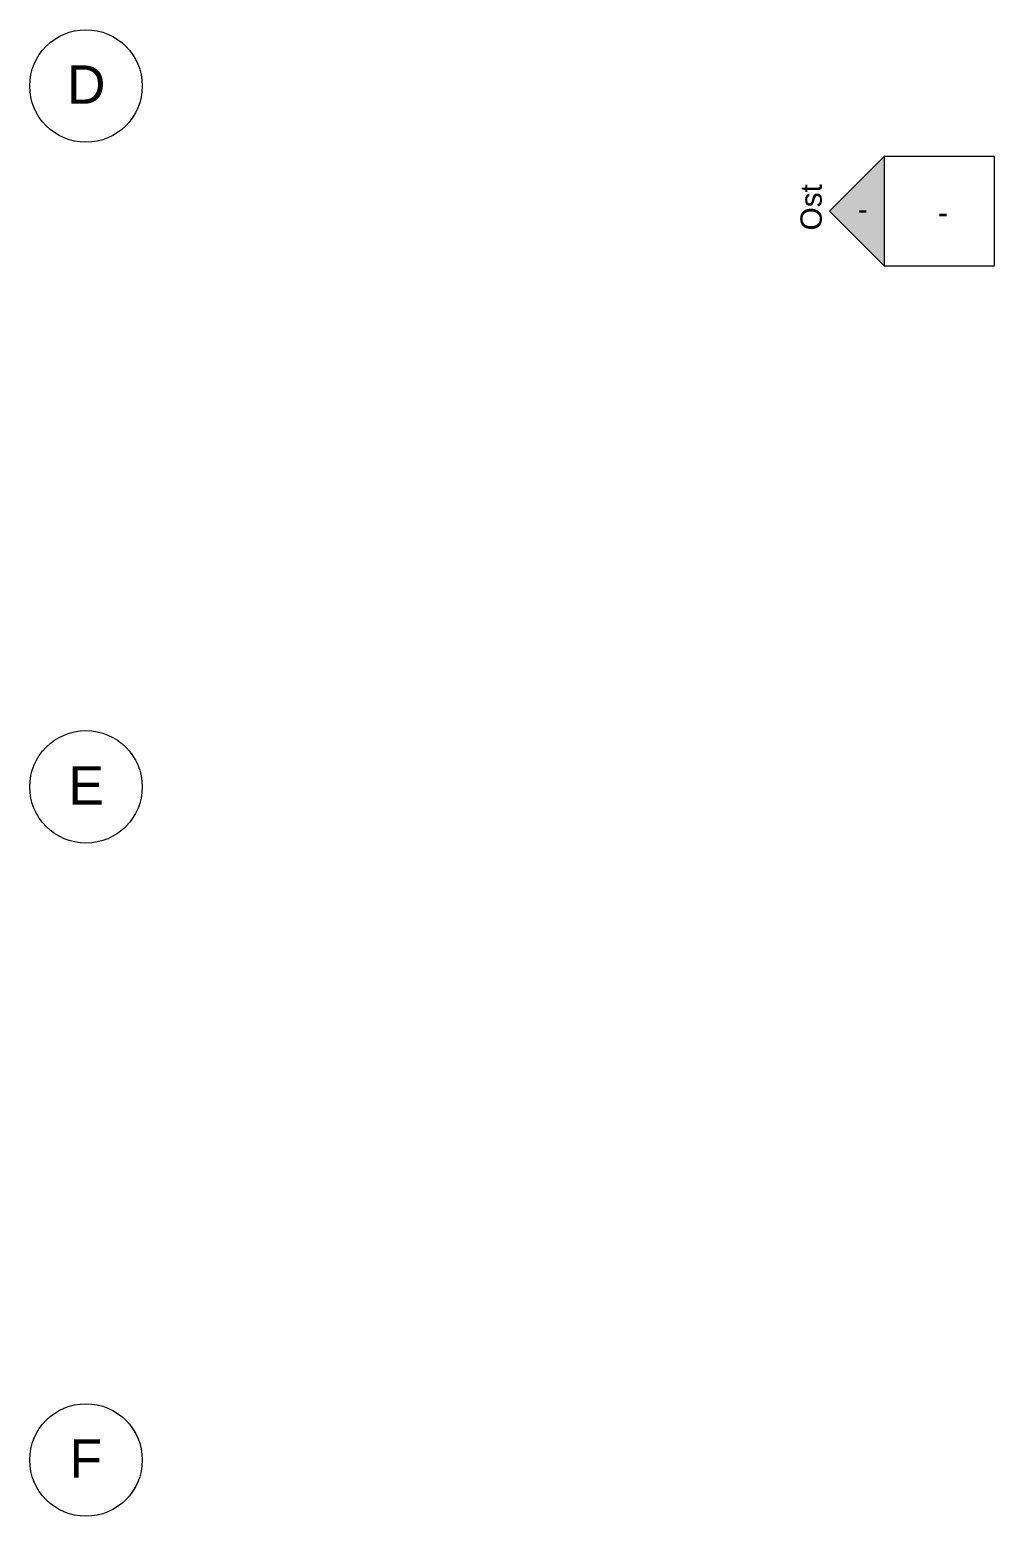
# Model space of a CAD drawing. Header units: millimetres. Extents: x -309577 to 26510, y -302335 to 26695.
# Drawn here: x -175468 to -164323, y -280633 to -263453 of the extents above; entities that cross this region are included whole.
import ezdxf

# ---------------------------------------------------------------- set-up
doc = ezdxf.new("R2010")
doc.units = ezdxf.units.MM
doc.layers.add('A-ANNO-SYMB', color=6, linetype='Continuous', lineweight=9)
doc.layers.add('S-GRID', color=1, linetype='Continuous', lineweight=9)

# ---------------------------------------------------------------- blocks, each defined once
blk = doc.blocks.new('Ansicht - Gefüllter Pfeil und Ansichtsname-212564-Ebene 1')
at = {"layer": 'A-ANNO-SYMB'}
for p, q in [((-6.35, -6.35), (-6.35, 6.35)), ((-6.35, 6.35), (6.35, 6.35)), ((6.35, 6.35), (6.35, -6.35)), ((6.35, -6.35), (-6.35, -6.35))]:
    blk.add_line(p, q, dxfattribs=at)
blk = doc.blocks.new('Ansicht - Gefüllter Pfeil und Ansichtsname-212290-Ebene 1')
at = {"layer": 'A-ANNO-SYMB'}
blk.add_hatch(color=256, dxfattribs=at).paths.add_polyline_path([(6.35, 0), (-6.35, 0), (0, 6.35)], flags=0)
for p, q in [((0, 6.35), (-6.35, 0)), ((6.35, 0), (0, 6.35)), ((-6.35, 0), (6.35, 0))]:
    blk.add_line(p, q, dxfattribs=at)
blk = doc.blocks.new('Raster - Rasterbeschriftung-194804-Ebene 1')
at = {"layer": 'S-GRID'}
blk.add_circle((0, 0), 6.5, dxfattribs=at)

msp = doc.modelspace()

# ---------------------------------------------------------------- block references
at = {"layer": 'A-ANNO-SYMB', "xscale": 99.99999999999993, "yscale": 99.99999999999993, "zscale": 99.99999999999993, "rotation": 90}
msp.add_blockref('Ansicht - Gefüllter Pfeil und Ansichtsname-212290-Ebene 1', (-165593, -265550), dxfattribs=at)
at = {"layer": 'A-ANNO-SYMB', "xscale": 99.99999999999993, "yscale": 99.99999999999993, "zscale": 99.99999999999993}
msp.add_blockref('Ansicht - Gefüllter Pfeil und Ansichtsname-212564-Ebene 1', (-164958, -265550), dxfattribs=at)
at = {"layer": 'S-GRID', "xscale": 99.99999999999993, "yscale": 99.99999999999993, "zscale": 99.99999999999993}
for p, rotation in [((-174818, -264103), 89.99999999999982), ((-174818, -272203), 89.99999999999982), ((-174818, -279983), 269.9999999999995)]:
    msp.add_blockref('Raster - Rasterbeschriftung-194804-Ebene 1', p, dxfattribs=dict(at, rotation=rotation))

# ---------------------------------------------------------------- texts
at = {"layer": 'A-ANNO-SYMB', "insert": (-166947, -265505), "char_height": 245.88, "width": 636, "attachment_point": 2, "rotation": 90, "line_spacing_factor": 0.938532}
msp.add_mtext('\\fArial|b0|i0|c0|p34|;\\POst', dxfattribs=at)
at = {"layer": 'A-ANNO-SYMB', "char_height": 245.88, "width": 135, "attachment_point": 2, "line_spacing_factor": 0.938532}
for insert in [(-165843, -265404), (-164916, -265443)]:
    msp.add_mtext('\\fArial|b0|i0|c0|p34|;-', dxfattribs=dict(at, insert=insert))

# ---------------------------------------------------------------- next in the draw order: texts
at = {"layer": 'S-GRID', "char_height": 442.59, "attachment_point": 2, "line_spacing_factor": 0.938532, "bg_fill": 3, "box_fill_scale": 1.25, "bg_fill_color": 0, "bg_fill_transparency": 0}
for s, insert, width in [('\\fArial|b0|i0|c0|p34|;D', (-174815, -263865), 529.15), ('\\fArial|b0|i0|c0|p34|;E', (-174815, -271965), 491.35), ('\\fArial|b0|i0|c0|p34|;F', (-174820, -279745), 448.16)]:
    msp.add_mtext(s, dxfattribs=dict(at, insert=insert, width=width))

doc.saveas('drawing.dxf')
